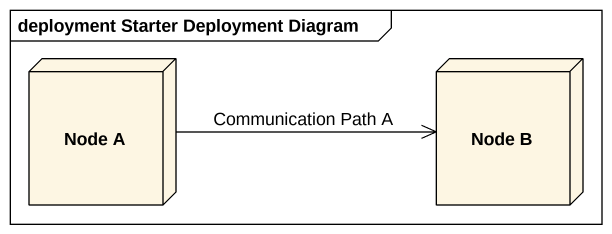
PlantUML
@startuml
mainframe deployment Starter Deployment Diagram
node "Node A" as Node_A
node "Node B" as Node_B
Node_A -right-> Node_B : Communication Path A
@enduml
